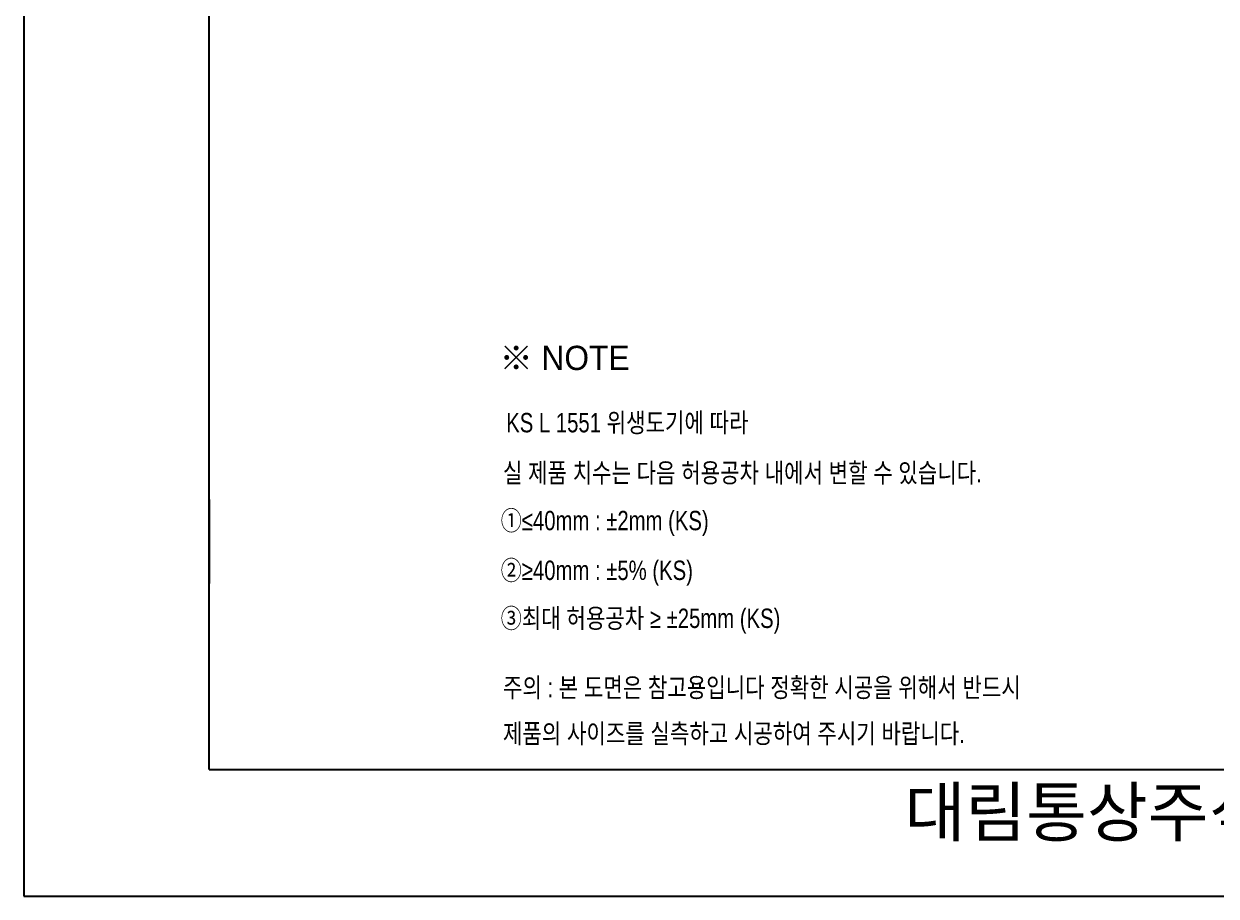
# Model space of a CAD drawing. Extents: x 60939 to 63364, y 58078 to 61508.
# Drawn here: x 60939 to 62169, y 58078 to 58978 of the extents above; entities that cross this region are included whole.
import ezdxf

# ---------------------------------------------------------------- set-up
doc = ezdxf.new("R2010")
doc.units = 0
doc.header["$MEASUREMENT"] = 0
doc.linetypes.add('CENTER', pattern=[50.8, 31.75, -6.35, 6.35, -6.35])
doc.layers.get('0').update_dxf_attribs({"linetype": 'CONTINUOUS'})
for name, color, linetype in [('2', 1, 'CENTER'), ('Dim', 4, 'CONTINUOUS'), ('YA', 7, 'CONTINUOUS')]:
    doc.layers.add(name, color=color, linetype=linetype)
doc.styles.add('MtXpl_', font='')
doc.styles.add('굴림', font='', dxfattribs={"height": 3.2})
doc.styles.add('스타일1', font='txt.shx', dxfattribs={"bigfont": 'ghs.shx'})
doc.styles.get('MtXpl_').set_extended_font_data('Gulim')
doc.styles.get('굴림').set_extended_font_data('Gulim')

msp = doc.modelspace()

# ---------------------------------------------------------------- linework, layer by layer
at = {"layer": 'YA', "color": 7}
for p, q in [((61129.9, 58208.3), (61129.9, 60318.1)), ((61129.9, 58486.8), (61129.9, 58400.3)), ((61129.9, 58208.3), (63205.9, 58208.3))]:
    msp.add_line(p, q, dxfattribs=at)
at = {"layer": 'YA', "color": 0}
msp.add_lwpolyline([(60938.5, 58077.8), (63364, 58077.8), (63364, 61508.1), (60938.5, 61508.1)], close=True, dxfattribs=at)

# ---------------------------------------------------------------- texts
at = {"color": 3, "style": '굴림', "width": 0.8}
for s, p in [('KS L 1551 위생도기에 따라', (61436.2, 58556.2)), ('실 제품 치수는 다음 허용공차 내에서 변할 수 있습니다.', (61432.8, 58504.5)), ('①≤40mm : ±2mm (KS)', (61430.5, 58455.2)), ('②≥40mm : ±5%%% (KS)', (61430.5, 58403.9)), ('③최대 허용공차 ≥ ±25mm (KS)', (61430.5, 58354.4))]:
    msp.add_text(s, height=20, dxfattribs=at).set_placement(p)
at = {"color": 1, "style": '굴림', "width": 0.8}
for s, p in [('주의 : 본 도면은 참고용입니다 정확한 시공을 위해서 반드시', (61432.8, 58283)), ('제품의 사이즈를 실측하고 시공하여 주시기 바랍니다.', (61432.8, 58235.6))]:
    msp.add_text(s, height=20, dxfattribs=at).set_placement(p)
at = {"layer": '2', "style": 'MtXpl_'}
msp.add_text('※ NOTE', height=25, dxfattribs=at).set_placement((61429.4, 58620.5))
at = {"layer": 'Dim', "color": 0, "insert": (61719.9, 58189.5), "char_height": 50, "width": 1090, "attachment_point": 1, "style": '스타일1'}
msp.add_mtext('{\\fGulim|b0|i0|c129|p50;       대림통상주식회사\\P}', dxfattribs=at)

doc.saveas('drawing.dxf')
